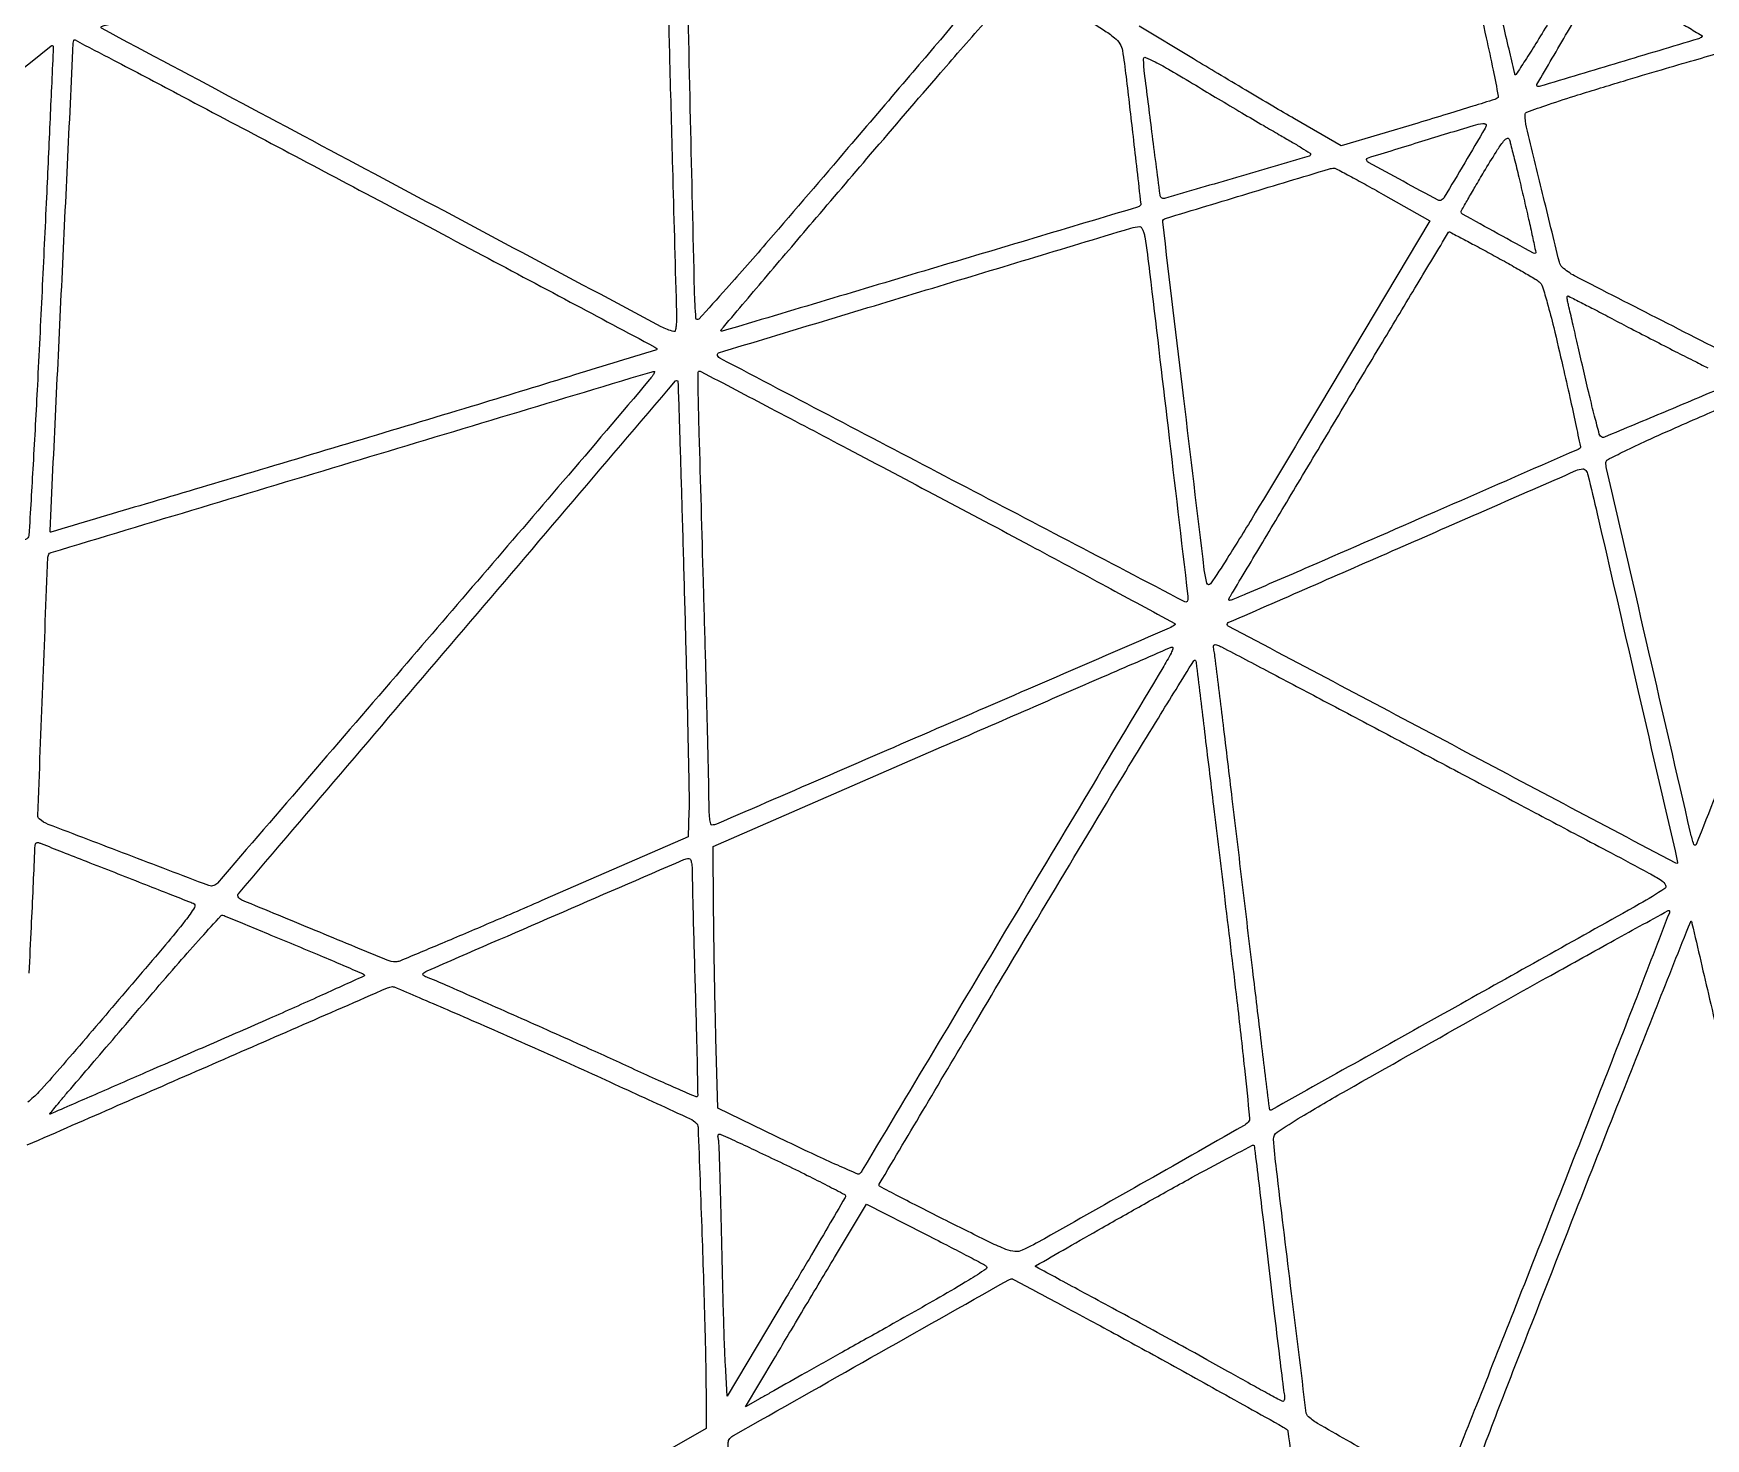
# Model space of a CAD drawing. Extents: x 0 to 7087, y 0 to 4724.
# Drawn here: x 2847 to 3448, y 2862 to 3366 of the extents above; entities that cross this region are included whole.
import ezdxf

# ---------------------------------------------------------------- set-up
doc = ezdxf.new("R2010")
doc.units = 0

msp = doc.modelspace()

# ---------------------------------------------------------------- linework, layer by layer
for points in [[(1293.492648, 3122.898616, -0.000001), (1813.67451, 3204.303477, -0.022438), (1818.5, 3204.838211, -0.754331), (1818.552835, 3204.690615, -0.017362), (1817.590625, 3204.050119, -0.012894), (1816.042809, 3203.149883, -0.006068), (1814, 3202.063238, -0.007019), (1809.606217, 3199.871571, -0.000019), (1750.092351, 3171.224375, -0.000118), (1682.894469, 3138.901257, -0.000074), (1604.165449, 3101.068753), (1399.830898, 3002.914831), (1224.165449, 3013.975075, -0.000031), (1154.660747, 3018.355539, -0.00004)], [(6679.454404, 791.75405, 0.000001), (6397.472142, 1046.787835, 0.000001), (6069.5, 1343.414553, -0.000021)], [(5468.71875, 1886.879035, -0.000001), (5219.850244, 2112.065315, -0.01151)], [(5252.276589, 2097.990111, 0.000002), (5820.76871, 1796.93329)], [(4651.653342, 1425.1125, -0.000001), (4539.128075, 1632.810979, -0.043589)], [(5548.424573, 2408.704966, -0.000001), (5727.394647, 2299.842302, -0.000133)], [(5306.980115, 216.220109, 0.000001), (5194.709925, 423.334713, 0.000017)], [(5733.561876, 2304.782547, -0.000001), (5555.403848, 2413.623819, -0.353388)], [(5373.759285, 2042.672399, -0.000001), (5195.709751, 2137.200618, -0.192573)], [(5555.34416, 980.541909, -0.000001), (5678.911179, 867.897119, -0.000083)], [(3615.925633, 3667.053647, -0.000002), (3641.728749, 3715.748958, -0.000001), (3683.548406, 3794.66941, -0.000001), (3731.295565, 3884.775511, -0.000001), (3778.830453, 3974.480516)], [(1840.425828, 3215.248007, -0.000001), (1750.933564, 3201.206536, -0.000135)], [(4749.665349, 793.063305, 0.000001), (4721.748575, 903.856146, 0.007095)], [(4570.12107, 1505.740836, -0.000001), (4545.158775, 1605.268138, -0.26365)], [(4912.327304, 147.416691, -0.000001), (4884.371973, 258.307726, -0.000042)], [(2219.775322, 3388.29958, -0.000113), (2302.284696, 3427.943308, 0.000049), (2384.83521, 3467.593889, 0.000082), (2454.393481, 3501.026403, 0.000001), (2517.540201, 3531.39011, 0.062771), (2517.884602, 3531.612606, 0.32324), (2518.103037, 3532.480532, 0.020229), (2516.964311, 3535.036102, 0.020995), (2515.614818, 3537.496886, 0.262598), (2514.722919, 3538, 0.111952), (2513.916109, 3537.817059, 0.000008), (2449.780288, 3507.154402, 0.000287), (2378.985646, 3473.256966, 0.000173), (2295.094239, 3432.993709, -0.000238), (2211.176898, 3392.73144, -0.000394)], [(1848.627436, 3209.469568, -0.000003), (2044.597961, 3240.082163, -0.000017), (2238.020133, 3270.288605, -0.031404)], [(5195.527972, 2138.637991, -0.000003), (5370.619532, 2273.225485, -0.00001), (5544.780584, 2407.090447, -0.077987)], [(3778.724967, 3999.549892, 0.000039), (3713.641076, 3876.75, -0.000034), (3648.504441, 3753.847778, -0.000056), (3593.512849, 3650.132812, -0.000002), (3543.723597, 3556.255828, -0.018461)], [(5982.658973, 2709.702957, -0.000002), (6088.233851, 2670.531374, -0.000202)], [(6450.22633, 2376, -0.000003), (6305.76258, 2478.782248, -0.000005), (6175.84193, 2571.220518, -0.000003), (6066.608729, 2648.942153, -0.000054)], [(5413.830573, 1926.909787, 0.000017), (6158.626144, 1253.456846)], [(1825.138253, 2968.862981, -0.000003), (1836.244022, 3088.55881, -0.000004), (1847.339812, 3208.131344, -0.145737)], [(2087.308865, 3324.525265, -0.000002), (2150.352133, 3354.892074, -0.000188)], [(2510.846271, 3352.20417, -0.000001), (2507.660792, 3319.483316, -0.120384)], [(1855.853411, 3386.98061, -0.000004), (1741.150748, 3416.605863, -0.00028)], [(6395.801089, 1900.967422, 0.000006), (6162.72301, 2042.995235, -0.000108)], [(4545.463117, 1605.546108, -0.000002), (4590.813587, 1522.171778, -0.000208)], [(2264.237841, 3266.043679, -0.002997), (2284.980364, 3260.242181, -0.001374), (2311.96433, 3252.440073, -0.00139), (2366.059384, 3236.474627, -0.000914), (2428.229116, 3217.814238, -0.000057), (2493.279601, 3198.151447, -0.111456), (2495.150415, 3197.091079, -0.236242), (2495.583911, 3195.970696, -0.000051), (2489.949097, 3136.772881, -0.000064), (2484.316335, 3077.740881, -0.174267), (2483.641057, 3076.307724, -0.124472), (2481.293252, 3074.90762, -0.000009), (2265.828676, 3010.60097, -0.000017), (2051.378754, 2946.609263, -0.067821)], [(2529.310235, 3542.501859, 0.000002), (2526.118043, 3509.785496, 0.000162)], [(2507.482905, 3319.252036, -0.000002), (2469.580885, 3313.292048, -0.000177)], [(2073.118164, 3328.258049, -0.000011), (1969.384415, 3356.092479, -0.000007), (1865.341002, 3384.014143, -0.097573)], [(2629.443404, 3487.452118, 0.000003), (2660.95204, 3470.765601, 0.000119)], [(2266.909638, 3274.393112, -0.000009), (2383.610626, 3292.9641, -0.000069)], [(2076.389284, 2946.722542, 0.000004), (2133.501239, 2963.869552, 0.000022), (2197.976335, 2983.230838, 0.000014), (2273.5, 3005.915795, -0.000014), (2348.687081, 3028.499594, -0.000023), (2412.057188, 3047.528764), (2469.583157, 3064.800038, -0.016657), (2469.95, 3064.896982, -0.448186), (2470.020224, 3064.847098, -0.174619), (2469.98875, 3064.715804, -0.046581), (2469.785674, 3064.461641, -0.016322), (2469.45, 3064.135541, -0.015807), (2468.65679, 3063.458323, -0.000007), (2441.562728, 3041.769224, -0.000106), (2411.440583, 3017.667326, -0.000065), (2375.848647, 2989.208808), (2283.197295, 2915.146535)], [(2862.62956, 3379.23839, -0.000009), (2865.210905, 3436.952297, -0.000538)], [(2886.464388, 3397.671027, -0.000008), (2863.134319, 3379.096724, -0.169695)], [(3351.598323, 3420.795231, 0.000002), (3356.530506, 3417.677649, 0.004481)], [(2813.171221, 3390.181942, -0.00002), (2844.595056, 3373.481045, -0.059601)], [(3356.743493, 3417.48272, -0.000017), (3359.297873, 3406.677952, -0.000549)], [(2814.731505, 3367.030361, -0.00009), (2737.5, 3354.998771, 0.000032)], [(3497.425405, 2857.64413, -0.000054), (3563.298817, 2902.870819, -0.000044), (3629.379131, 2948.220588, -0.128262), (3631.329455, 2948.924217, -0.334651), (3631.60406, 2948.754051, -0.070995), (3631.73985, 2948.169926, -0.048314), (3631.731233, 2947.299141, -0.026849), (3631.561778, 2946.25, 0.003339), (3631.09919, 2944.048844, 0.000006), (3623.706828, 2907.665748, 0.000046), (3615.40414, 2866.780585, 0.000028), (3605.660047, 2818.761058, -0.000337)], [(3365.41454, 3380.561697, -0.00215), (3369.016196, 3364.774199, -0.005269), (3371.492751, 3353.123861, -0.001511), (3373.342336, 3343.803269, -0.312104), (3372.987848, 3342.99249, -0.062805), (3372.146619, 3342.608588, -0.000391), (3364.177601, 3340.126863, -0.001593), (3355.058348, 3337.326567, -0.001014), (3344.429017, 3334.123116), (3316.891011, 3325.884647), (3300.195506, 3335.610824, -0.001356), (3292.402696, 3340.178982, -0.000697), (3282.662544, 3345.942551, -0.000693), (3272.653226, 3351.903012, -0.001046), (3263.95358, 3357.124627), (3244.407159, 3368.912254)], [(3391.299288, 3370.009549, -0.003092), (3386.806611, 3362.624569, -0.005396), (3382.979407, 3356.56748, -0.001575), (3379.672392, 3351.491771, -0.635487), (3379.347275, 3351.538257, -0.016946), (3379.142373, 3352.300284, -0.000073), (3377.213397, 3360.589363, -0.000359), (3375.030671, 3370.005676, -0.000226), (3372.495702, 3381, 0.000467)], [(3464.187088, 3246.798069, -0.000545), (3432.074511, 3263.155896, -0.000864), (3400.747698, 3279.224797, -0.070657), (3396.308409, 3282.372352, -0.144171), (3395.28469, 3284.133287, -0.000474), (3389.251187, 3308.865785, -0.001052), (3383.532718, 3332.621435, -0.058598), (3383, 3337.151394, -0.31702), (3383.642013, 3338.062204, -0.003357), (3391.327291, 3340.747047, -0.007041), (3401.92953, 3344.205286, -0.002085), (3418.25, 3349.201042, -0.001411), (3431.91957, 3353.281038, -0.002161), (3443.794167, 3356.733087, -0.000733), (3454.069543, 3359.655851, -0.059407)], [(3507.271086, 3301.135243, -0.000042), (3518.813361, 3269.412432, -0.094656)], [(5813.660013, 645.08811, -0.000003), (5750.388437, 726.885564, -0.000003), (5688.581924, 806.791184, -0.000003), (5635.4871, 875.435925, -0.000016)], [(2845.941524, 3028.741549, 0.00024), (2846.730477, 3045.339606, 0.00037), (2847.395323, 3059.695856, 0.000113), (2847.960433, 3072.159055, 0.011272), (2848, 3073.914004, -0.042109), (2848.07892, 3074.849437, -0.109648), (2848.332281, 3075.47153, -0.180217), (2848.735447, 3075.752714, -0.158324), (2849.25, 3075.720955, 0.000318), (2850.212171, 3075.342163, 0.000003), (2857.770312, 3072.372234, 0.000009), (2866.444207, 3068.964116, 0.000006), (2876.5, 3065.013385, 0.000029), (2886.626398, 3061.035736, 0.000043), (2895.525808, 3057.541526, 0.00002), (2903.115009, 3054.562842, 0.00081), (2904.758068, 3053.921102, -0.47028), (2905.262985, 3052.401941, -0.025216), (2901.954816, 3047.655781, -0.011171), (2894.874868, 3038.927177, -0.000907), (2875.758068, 3016.488961, -0.00092), (2856.889097, 2994.504841, -0.010816), (2849.346058, 2986.12282, -0.030328), (2845.404949, 2982.408634, -0.600224)], [(3454.591502, 3239.422003, -0.001026), (3433.24199, 3230.409655, -0.000644), (3411.458928, 3221.299897, -0.311859), (3410.051094, 3221.599657, -0.125647), (3409.607259, 3222.399834, -0.001223), (3407.934133, 3228.844899, -0.003949), (3406.078179, 3236.310909, -0.002537), (3404.037466, 3245, 0.000113), (3402.019316, 3253.784111, 0.000163), (3400.230236, 3261.551562, 0.000083), (3398.709283, 3268.14009, 0.002664), (3398.328308, 3269.75, -0.01919), (3398.154012, 3270.612838, -0.033474), (3398.085529, 3271.339063, -0.039154), (3398.11241, 3271.863948, -0.376791), (3398.267319, 3272, -0.118385), (3398.630093, 3271.912885, -0.000329), (3403.125432, 3269.618057, -0.001954), (3408.196912, 3266.999846, -0.001216), (3414.125727, 3263.891258, 0.001459), (3421.014942, 3260.283391, 0.000935), (3429.035182, 3256.132023, 0.000939), (3436.906195, 3252.095231, 0.001758), (3443.291914, 3248.863585, -0.005808), (3448.544286, 3246.151826, -0.009743)], [(2835.394507, 2809.657152, -0.00028), (2839.137923, 2884.242321, -0.000022), (2843.240981, 2965.019243, -0.1917)], [(2845.229358, 2967.095573, -0.000029), (2909.904455, 2995.317305, -0.000029), (2974.582922, 3023.531706, -0.087963), (2976.324576, 3023.950189, -0.115823), (2976.955666, 3023.841674, -0.000255), (2985.917839, 3020.03762, -0.001698), (2996.00507, 3015.709457, -0.001052), (3007.824576, 3010.560859, -0.002107), (3033.760216, 2999.067719, -0.002207), (3059.200241, 2987.530559, -0.000461), (3083.200074, 2976.491747, -0.086246), (3085.430644, 2974.952307, -0.191934), (3086.073681, 2973.494337, -0.000172), (3087.447667, 2935.115353, -0.001988), (3088.543731, 2900.293573, -0.005555), (3088.943933, 2875.865032), (3089, 2865.230063), (3075.75, 2857.725303, -0.000606), (3035.596273, 2835.046544, -0.000208)], [(5898.278733, 524.423056, 0.000003), (5963.140092, 440.80778, 0.322312)], [(2977.41902, 2802.312885, -0.000016), (2912.943389, 2766.073421, -0.02066)], [(5096.908298, 406.303109, 0.000003), (5161.52129, 320.305004, 0.028981)], [(3097.227369, 2838.987924, -0.000485), (3096.907775, 2860.266364, -0.192704), (3097.437709, 2861.646182, -0.077206), (3099.036921, 2862.911236, -0.000051), (3148.148236, 2890.708633, -0.000031), (3197.593932, 2918.684577, -0.129421), (3198.792111, 2919, -0.122786), (3199.065279, 2918.93189, -0.000059), (3207.174144, 2914.619042, -0.00083), (3216.18798, 2909.8043, -0.000505), (3226.82477, 2904.086101, -0.002203), (3246.573297, 2893.331287, -0.001198), (3270.738845, 2879.957082, -0.00015), (3296.1664, 2865.794711, -0.069341), (3297.688062, 2864.645271, -0.166892), (3297.830276, 2864.354337, -0.00003), (3299.956845, 2847.27374, -0.000682)], [(4698.455618, 1753.028374, -0.000015), (4892.507706, 1578.986015, -0.000527)], [(5070.072008, 653.24502, 0.000011), (4922.729878, 925, -0.000032)], [(4844.532109, 237.473022, 0.000003), (4902.674445, 147.027982, 0.010109)]]:
    msp.add_lwpolyline(points, format="xyb")
for points in [[(3177.383965, 3401.824894, -0.003396), (3184.118337, 3397.4293, -0.00558), (3189.748885, 3393.608312, -0.001289), (3194.593758, 3390.222365, -0.331237), (3194.747348, 3389.756594, -0.09598), (3194.44024, 3389.21086, -0.000032), (3178.563283, 3370.513784, -0.000543), (3160.91413, 3349.778066, -0.00033), (3140, 3325.293088, -0.00076), (3111.332111, 3291.87827, -0.004565), (3096.233434, 3274.654149, -0.003065), (3086.320182, 3263.687602, -0.65575), (3085.305375, 3264.036494, -0.013811), (3084.797591, 3273.941707, -0.000184), (3083.371338, 3335.323761, -0.000015), (3081.876352, 3400.782871, -0.204846), (3082.161984, 3401.495317, -0.158751), (3083.370546, 3402.110022, -0.000108), (3120.153125, 3407.873743, -0.000155), (3156.65615, 3413.573989, -0.106006), (3158.636618, 3413.461724, -0.07126), (3159.450062, 3413.108053, -0.000777), (3164.612506, 3409.914731, -0.002421), (3170.55213, 3406.187931, -0.001572)], [(3075, 3393.318009, 0.006295), (3075.08914, 3386.238602, 0.000182), (3075.857225, 3356.177623, 0.000327), (3076.874029, 3317.908919, 0.000152), (3078.241819, 3268.224048, -0.006838), (3078.302269, 3263.952532, -0.024224), (3078.17088, 3261.215214, -0.035672), (3077.886767, 3259.537099, -0.414447), (3077.37152, 3259.224048, -0.062588), (3072.813879, 3260.964788, -0.000059), (2973.032244, 3314.183211, -0.00002), (2871.892979, 3368.146145, -0.658631), (2871.949564, 3368.816521, -0.041756), (2875.841361, 3369.761843, -0.000036), (2971.214873, 3384.639845, -0.000048), (3065.998889, 3399.409632, -0.031442), (3071.25, 3399.892113), (3075, 3400)], [(3428.619653, 3375.853885, -0.00346), (3435.643032, 3371.921985, -0.00586), (3441.461988, 3368.520377, -0.001435), (3446.42354, 3365.52201, -0.48606), (3446.469819, 3365.136485, -0.123983), (3445.184965, 3364.368589, -0.00016), (3416.745518, 3355.830299, -0.000087), (3387.980888, 3347.20986, -0.275788), (3387.279906, 3347.386761, -0.340873), (3387.207982, 3347.944025, -0.000128), (3398.226781, 3366.795824, -0.000149), (3409.228117, 3385.593845, -0.248916), (3409.849101, 3385.977216, -0.140722), (3410.113788, 3385.919572, -0.000141), (3415.506955, 3383.012886, -0.00137), (3421.531746, 3379.742261, -0.000839)], [(3221.26869, 3374.132783, -0.002625), (3231.599338, 3367.603416, -0.028857), (3235.569063, 3364.729693, -0.078275), (3237.498965, 3362.574362, -0.105237), (3238.430099, 3360.132783, -0.009135), (3239.711422, 3350.795049, -0.001005), (3242.214611, 3329.329344, -0.000067), (3244.996931, 3305.017265, -0.228668), (3244.807322, 3304.473989, -0.12435), (3243.854932, 3303.905726, -0.000013), (3169.424009, 3281.653145, -0.000007), (3094.747518, 3259.330385, -0.269896), (3094.220905, 3259.457456, -0.396499), (3094.208954, 3259.687857, -0.000021), (3109.904504, 3278.202158, -0.000725), (3127.293793, 3298.652406, -0.000435), (3148.003799, 3322.89371, -0.001015), (3173.109851, 3352.108613, -0.003476), (3189.601294, 3370.953867, -0.00081), (3202.199202, 3385.103249, -0.359808), (3203.369678, 3385.281282, -0.004223), (3204.326258, 3384.697069, -0.000084), (3209.165367, 3381.684131, -0.0002), (3214.814916, 3378.162138, -0.000134)], [(2850.539846, 3273.736134, -0.000952), (2848.874588, 3240.022556, -0.001562), (2847.321504, 3211.492103, -0.000142), (2845.844513, 3185.963321, -0.190712), (2845.436134, 3185.084436, -0.115487), (2844.562448, 3184.573741, -0.000118), (2822.99528, 3177.93114, -0.001148), (2798.850146, 3170.561401, -0.000704), (2770.356309, 3161.979533), (2696.212619, 3139.76246), (2654.606309, 3153.63123, -0.001536), (2638.652601, 3159.00366, -0.00254), (2625.219215, 3163.649659, -0.000275), (2613.283437, 3167.85311, -0.314779), (2612.99102, 3168.261227, -0.230734), (2613.439875, 3169.210379, -0.000006), (2733.600924, 3265.492531, -0.000004), (2853.859211, 3361.848598, -0.420258), (2854.499067, 3361.771311, -0.176757), (2854.578244, 3361.519813, -0.00001), (2853.421993, 3335.799062, -0.000391), (2852.122883, 3307.4078, -0.000236)], [(2966.557245, 3308.93853, -0.000238), (3006.464517, 3287.774124, -0.000393), (3040.185638, 3269.835915, -0.000022), (3070.565717, 3253.642684, -0.072095), (3071.244926, 3253.143604, -0.567449), (3071.141533, 3252.719498, -0.000074), (3039.702805, 3243.020493, -0.001266), (3004.630452, 3232.30329, -0.000754), (2962.821425, 3219.711908, -0.000227), (2920.950201, 3207.191293, -0.000378), (2885.677254, 3196.690207, -0.000006), (2853.677359, 3187.190285, -0.339063), (2853.503316, 3187.256834, -0.150998), (2853.411286, 3187.614201, -0.000001), (2857.598906, 3275.364058, -0.000003), (2861.774713, 3362.849416, -0.059679), (2861.926448, 3363.75, -0.472602), (2862.386571, 3363.945451, -0.000313), (2876.198173, 3356.721187, -0.001081), (2899.125752, 3344.647181, -0.000068)], [(3294.732926, 3329.935311, -0.003109), (3299.039921, 3327.432145, -0.005031), (3302.668459, 3325.243498, -0.001179), (3305.80524, 3323.297929, -0.254742), (3305.973613, 3323, -0.336932), (3305.411641, 3322.236402, -0.000233), (3279.423493, 3314.596839, -0.000256), (3253.47847, 3306.997505, -0.27402), (3252.39089, 3307.275776, -0.16593), (3251.931807, 3308.210509, -0.000176), (3249.016119, 3330.987507, -0.00085), (3246.350281, 3352.157427, -0.028739), (3246.014895, 3357.223663, -0.538669), (3246.692801, 3357.678771, -0.018767), (3250.129343, 3356.083944, -0.014324), (3255.577277, 3353.102938, -0.00315), (3264.75, 3347.658975, 0.001101), (3272.751866, 3342.865462, 0.000912), (3281.291859, 3337.796203, 0.000921), (3289.136918, 3333.178267, 0.002483)], [(3369, 3333.454948, -0.134358), (3368.66056, 3332.214562, -0.000548), (3361.307936, 3319.817586, -0.000604), (3353.956667, 3307.487736, -0.120169), (3352.957487, 3306.473725, -0.26747), (3351.746296, 3306.436324, -0.00105), (3339.213272, 3313.18478, -0.001081), (3326.724034, 3319.978479, -0.254418), (3326.040023, 3321.040549, -0.349567), (3326.384155, 3321.545002, -0.000177), (3345.957196, 3327.582313, -0.000795), (3364.467773, 3333.252514, -0.051983), (3367.75, 3333.889826, -0.041531), (3368.228683, 3333.892171, -0.06426), (3368.632812, 3333.807527, -0.088196), (3368.905423, 3333.654774, -0.2247)], [(3382.511674, 3307.091282, -0.001455), (3384.2201, 3299.631169, -0.002391), (3385.61701, 3293.308229, -0.000271), (3386.830833, 3287.671684, -0.254756), (3386.757949, 3287.425046, -0.333233), (3386.031894, 3287.321809, -0.000473), (3373.228901, 3294.366479, -0.000527), (3360.479725, 3301.414788, -0.264821), (3360.019586, 3302.170437, -0.136771), (3360.140065, 3302.657168, -0.000831), (3362.416398, 3306.668438, -0.003346), (3365.062121, 3311.2412, -0.002116), (3368.206451, 3316.541316, -0.003694), (3372.559046, 3323.68755, -0.024036), (3374.944302, 3327.155307, -0.068895), (3376.387838, 3328.590909, -0.487076), (3377.210177, 3328.370879, -0.038449), (3377.672967, 3327.001851, -0.001239), (3379.096368, 3321.34826, -0.002381), (3380.728019, 3314.663438, -0.001651)], [(3332.017287, 3308.490225), (3348.834568, 3298.980449), (3309.167284, 3232.560076, -0.000634), (3286.117227, 3194.075128, -0.006013), (3276.030469, 3177.730922, -0.007877), (3270.043964, 3168.607744, -0.639931), (3268.763814, 3168.819852, -0.037206), (3267.812583, 3173.669305, -0.000119), (3260.447096, 3235.230839, -0.000022), (3252.873497, 3298.683429, -0.240022), (3253.163529, 3299.472145, -0.113992), (3253.886052, 3299.886107, -0.000042), (3283.483028, 3308.821336, -0.000084), (3312.701981, 3317.634434, -0.055206), (3314.350003, 3317.938543, -0.140799), (3314.970071, 3317.807946, -0.000937), (3319.890394, 3315.18845, -0.003605), (3325.509516, 3312.131086, -0.002284)], [(3246.417751, 3293.25, -0.009684), (3248.179232, 3280.530357, -0.000263), (3254.783239, 3224.689295, -0.000031), (3261.904626, 3164.168226, -0.090771), (3261.802478, 3162.573838, -0.485665), (3260.830071, 3162.137787, -0.000041), (3177.323402, 3205.906248, -0.000045), (3093.908242, 3249.645046, -0.269124), (3093.020108, 3251.055438, -0.340602), (3093.39883, 3251.585515, -0.000013), (3167.997308, 3274.159367, -0.000054), (3241.457538, 3296.377895, -0.060269), (3244.662102, 3296.938567, -0.248128), (3245.149702, 3296.712804, -0.051672), (3245.657191, 3295.880392, -0.043068), (3246.105752, 3294.681993, -0.028782)], [(3371.127221, 3286.865277, -0.002782), (3377.005321, 3283.631617, -0.003787), (3382.268272, 3280.645642, -0.002521), (3386.650215, 3278.08591, -0.042627), (3388.012893, 3277.115277, -0.13973), (3389.197697, 3275.341902, -0.009542), (3390.958501, 3269.489476, -0.009328), (3393.235897, 3260.735457, -0.002469), (3396.543077, 3246.669109, -0.001771), (3399.050885, 3235.58157, -0.002901), (3401.087329, 3226.170184, -0.0004), (3402.837368, 3217.81595, -0.252971), (3402.704799, 3217.371466, -0.093645), (3402.032368, 3216.912759, -0.00001), (3350.45821, 3194.381146, -0.000292), (3305.327882, 3174.697181, -0.001913), (3282.631008, 3164.916698, -0.002349), (3278.100226, 3163.00993, -0.067765), (3276.882604, 3162.688195, -0.559085), (3276.600907, 3163.040695, -0.054716), (3277.189107, 3164.243922, 0.006168), (3278.285465, 3166.025416, 0.000029), (3289.467779, 3184.710715, 0.000135), (3302.174136, 3205.958463, 0.000086), (3316.984837, 3230.75, -0.000424), (3331.725323, 3255.386069, -0.000705), (3344.198687, 3276.126563, -0.000023), (3355.503151, 3294.861571, -0.26277), (3355.748367, 3295, -0.121999), (3356.045275, 3294.92646, -0.000236), (3360.428798, 3292.610425, -0.001673), (3365.354262, 3289.983945, -0.001034)], [(3068.639442, 3241.983348, -0.002344), (3037.55371, 3205.389593, -0.000429), (2979.694957, 3138.039376, -0.000015), (2913.537575, 3061.167287, -0.124064), (2912.264391, 3060.271215, -0.184322), (2910.384252, 3060.267728, -0.000347), (2881.20667, 3071.363401, -0.000673), (2852.802522, 3082.231332, -0.086021), (2849.567494, 3084.163467, -0.228656), (2849.026711, 3085.403646, -0.000102), (2850.820004, 3131.846043, -0.000111), (2852.630803, 3178.229345, -0.204895), (2853.271304, 3179.577807, -0.108138), (2853.803463, 3179.873887, -0.000002), (2961.527899, 3212.288118, -0.000004), (3068.799708, 3244.564826, -0.041251), (3070.338894, 3244.892583, -0.557735), (3070.479722, 3244.718654, -0.047984), (3070.185723, 3244.082305, -0.029048), (3069.55559, 3243.134571, -0.013666)], [(3081.034075, 3168.750536, -0.000699), (3081.795742, 3140.273356, -0.000973), (3082.392229, 3114.783914, -0.000588), (3082.827589, 3093.313553, -0.012625), (3082.788576, 3086.971798), (3082.5, 3077.784862), (3031, 3055.314872, -0.001361), (3011.113905, 3046.702708, -0.002162), (2994.040625, 3039.451121, -0.000459), (2979.006741, 3033.158541, -0.101636), (2977.5, 3032.864217, -0.095314), (2974.428008, 3033.486045, -0.000612), (2948.607857, 3044.129632, -0.000369), (2922.300092, 3055.03466, -0.169855), (2920.923269, 3056.267288, -0.311972), (2921.021257, 3057.237026, -0.000011), (2999.474203, 3149.340373, -0.00001), (3077.955078, 3241.468403, -0.407077), (3078.745498, 3241.541338, -0.217887), (3078.850225, 3241.330257, -0.000014), (3079.519036, 3220.076952, -0.000514), (3080.233029, 3196.599465, -0.000309)], [(3172.591422, 3199.782266, -0.000855), (3205.276404, 3182.399082, -0.001434), (3232.671078, 3167.668195, -0.00009), (3257.189402, 3154.387504, -0.530444), (3257.232266, 3153.955011, -0.07147), (3255.215925, 3152.714681, -0.000026), (3174.118462, 3117.589683, -0.000018), (3092.70905, 3082.338094, -0.102508), (3091.077264, 3082, -0.356773), (3090.597442, 3082.392311, -0.02072), (3090.276481, 3084.399273, -0.020793), (3090.05863, 3087.276639, -0.008191), (3089.988664, 3091.25, 0.005751), (3089.908173, 3097.573671, 0.000295), (3089.399818, 3118.051563, 0.00047), (3088.758273, 3142.394931, 0.000341), (3088, 3169.5, -0.00009), (3086.483533, 3222.753935, -0.002467), (3086.155636, 3236.791801, -0.002684), (3086.055783, 3244.442359, -0.416465), (3086.609156, 3245, -0.121614), (3087.078633, 3244.884096, -0.000018), (3112.117724, 3231.717291, -0.000457), (3139.812985, 3217.120114, -0.000276)], [(3483.687493, 3228.787829, -0.005075), (3490.280589, 3225.52575, -0.008079), (3495.844521, 3222.588224, -0.002943), (3500.527519, 3219.982209, -0.256443), (3500.937493, 3219.321019, -0.108089), (3500.383377, 3215.938464, -0.000113), (3472.506673, 3145.72492, -0.000072), (3444.392062, 3074.98841, -0.693978), (3443.602397, 3075.004999, -0.027474), (3442.392038, 3079.190312, -0.000059), (3427.428498, 3144.132514, -0.000029), (3412.243924, 3210.087011, -0.056617), (3412, 3212.234262, -0.280436), (3412.581525, 3213.189546, -0.004227), (3418.637145, 3216.255633, -0.008426), (3426.736523, 3220.102202, -0.003131), (3438.25, 3225.247528, -0.000873), (3448.384608, 3229.679606, -0.001385), (3457.082812, 3233.436809, -0.00029), (3464.743588, 3236.715483, -0.064581), (3465.5, 3236.928765, -0.141276), (3466.234759, 3236.829082, -0.001332), (3471.255076, 3234.597958, -0.004335), (3477.027332, 3231.953922, -0.002775)], [(3405.51548, 3207.75, -0.003532), (3408.846268, 3193.787853, -0.000101), (3422.62762, 3134.100384, -0.000002), (3437.742057, 3068.57776, -0.260298), (3437.673809, 3068.342715, -0.327591), (3437.115682, 3068.260778, -0.000007), (3356.737017, 3110.865137, -0.000008), (3276.394218, 3153.453555, -0.26297), (3276.028774, 3154.02488, -0.312901), (3276.430765, 3154.677998, -0.000022), (3339.198912, 3182.146941, -0.000062), (3401.2175, 3209.275503, -0.083793), (3403.730948, 3209.903998, -0.164889), (3404.242865, 3209.773827, -0.075918), (3404.76292, 3209.310862, -0.062858), (3405.212544, 3208.60366, -0.049921)], [(3255.87521, 3143.75, -0.012628), (3252.880201, 3138.439774, -0.000022), (3199.508333, 3049.165674, -0.000006), (3145.035226, 2958.06094, -0.048149), (3144.061164, 2956.73926, -0.323521), (3143.428674, 2956.602025, -0.001224), (3136.211483, 2959.778152, -0.005418), (3127.962895, 2963.539746, -0.003301), (3118.297453, 2968.152697), (3093.216385, 2980.326873), (3092.497162, 3005.413437, -0.001574), (3092.211457, 3016.609214, -0.001022), (3091.948388, 3029.553097, -0.001027), (3091.743351, 3042.19138, -0.001953), (3091.638969, 3052.363065), (3091.5, 3074.22613), (3173.5, 3110.026535, -0.000246), (3204.996911, 3123.759345, -0.000405), (3231.643148, 3135.335989, -0.000022), (3255.670063, 3145.750257, -0.074938), (3256.285184, 3145.91347, -0.389836), (3256.487192, 3145.765045, -0.095534), (3256.488642, 3145.313644, -0.050975), (3256.278671, 3144.607802, -0.024324)], [(3333.422066, 3114.600158, 0.000048), (3357.610714, 3101.775273, 0.00005), (3381.437237, 3089.148398, 0.000048), (3402.018804, 3078.246386, 0.000224), (3413.917463, 3071.95197, -0.00154), (3427.453856, 3064.745503, -0.023727), (3431.983776, 3062.031741, -0.121214), (3433.44131, 3060.44302, -0.389523), (3433.126968, 3059.168309, -0.018848), (3424.097852, 3053.651803, -0.000198), (3359.886705, 3017.704504, -0.000016), (3291.807102, 2979.629741, -0.473275), (3291.285039, 2979.834745, -0.048113), (3291.163283, 2980.388617, -0.000014), (3288.334971, 3003.804581, -0.000258), (3285.212019, 3029.778579, -0.000157), (3281.544116, 3060.5, 0.000203), (3277.85092, 3091.408746, 0.000318), (3274.646168, 3117.994057, 0.000079), (3271.824037, 3141.249543, 0.012173), (3271.438621, 3143.884025, -0.012109), (3271.15907, 3145.793182, -0.132222), (3271.267754, 3146.554804, -0.325544), (3271.697744, 3146.81062, -0.068519), (3272.60161, 3146.599382, -0.029404), (3273.94683, 3145.990236, -0.000085), (3291.186409, 3136.923784, -0.000505), (3310.648745, 3126.659022, -0.000316)], [(3274.889529, 3057.5, -0.000775), (3279.499653, 3018.854874, -0.00293), (3282.205471, 2994.649479, -0.000813), (3284.069764, 2976.760025, -0.214176), (3283.589821, 2975.310621, -0.078302), (3281.829397, 2973.907973, -0.000111), (3244.93504, 2952.96655, -0.000458), (3210.419434, 2933.427249, -0.01711), (3202.435438, 2929.270829, -0.135799), (3199.845552, 2928.810716, -0.069616), (3196.611612, 2929.57861, -0.021514), (3190.985426, 2932.058517, -0.001434), (3175.185438, 2939.907219, -0.001838), (3165.912414, 2944.589533, -0.003021), (3158.104472, 2948.627766, -0.000411), (3151.209832, 2952.253836, -0.27832), (3151, 2952.601596, -0.134757), (3151.124062, 2953.053555, -0.000014), (3167.670312, 2980.919804, -0.000427), (3185.990131, 3011.711044, -0.000258), (3207.75, 3048.170451, -0.000714), (3234.309187, 3092.475449, -0.002615), (3251.319372, 3120.42749, -0.00076), (3264.024178, 3140.990846, -0.70576), (3264.799707, 3140.822856, -0.001947), (3265.029811, 3138.983048, -0.000006), (3267.887222, 3115.388589, -0.000034), (3271.114883, 3088.718798, -0.000022)], [(3083.997566, 3063.25, 0.006004), (3084.048018, 3058.918498, 0.000528), (3084.318853, 3047.960833, 0.000692), (3084.673796, 3034.891317, 0.000538), (3085.094728, 3020.680495, -0.001165), (3085.485172, 3006.915876, -0.001909), (3085.744171, 2995.255824, -0.000202), (3085.931377, 2984.848726, -0.203486), (3085.761486, 2984.428153, -0.307241), (3085.365986, 2984.352408, -0.000577), (3079.018463, 2987.096929, -0.003668), (3071.847783, 2990.269882, -0.002229), (3063.414325, 2994.121161, 0.002663), (3045.757437, 3002.16597, 0.001035), (3021.242171, 3013.117417, 0.000583), (2996.734981, 3023.97032, 0.011436), (2989.111312, 3027.129521, -0.024381), (2988.231177, 3027.52123, -0.046117), (2987.573641, 3027.933157, -0.071193), (2987.211199, 3028.301867, -0.370727), (2987.231017, 3028.56435, -0.094277), (2988.811024, 3029.639269, -0.000069), (3034.865941, 3049.615804, -0.000066), (3080.961247, 3069.595057, -0.098632), (3082.75, 3069.980493, -0.299406), (3083.323759, 3069.615784, -0.05994), (3083.703939, 3068.399768, -0.035412), (3083.933047, 3066.371602, -0.010514)], [(2941, 3039.059273, -0.001344), (2950.442468, 3035.113801, -0.002128), (2958.510386, 3031.676677, -0.000475), (2965.572357, 3028.624573, -0.094349), (2966.205569, 3028.194119, -0.523979), (2966.123821, 3027.744044, -0.000247), (2950.193491, 3020.52777, -0.002389), (2932.208207, 3012.494638, -0.001419), (2910.705569, 3003.086269, 0.000165), (2889.085233, 2993.690939, 0.000268), (2870.716636, 2985.689743, 0.000031), (2854.322187, 2978.53681, 0.023261), (2853.5, 2978.131525, -0.80808), (2853.395169, 2978.25202, -0.005767), (2854.79874, 2980.079911, -0.007028), (2856.77586, 2982.52271, -0.003579), (2859.325497, 2985.539687, 0.000168), (2863.338852, 2990.223491, 0.000026), (2871.247264, 2999.460297, 0.000029), (2880.569611, 3010.35099, 0.000026), (2890.325497, 3021.750687, -0.002554), (2899.666277, 3032.55424, -0.004198), (2907.69249, 3041.587849, -0.00075), (2914.819055, 3049.450772, -0.310924), (2915.5, 3049.610272, -0.004847), (2916.275131, 3049.29842, -0.000029), (2923.403125, 3046.349587, -0.000121), (2931.536677, 3042.981913, -0.000077)], [(3394.430241, 2946.932901, -0.000388), (3378.797539, 2907.211739, -0.000637), (3365.499028, 2873.623812, -0.000043), (3353.499035, 2843.435699, -0.095929), (3352.974122, 2842.616248, -0.343491), (3351.857051, 2842.449613, -0.000379), (3329.55057, 2855.056366, -0.001251), (3308.434713, 2867.081236, -0.070313), (3304.870547, 2869.850642, -0.163335), (3304.414329, 2870.804754, -0.000044), (3298.79974, 2916.550187, -0.000458), (3293.715027, 2958.325436, -0.012916), (3292.685501, 2969.202165, -0.269329), (3293.908455, 2971.685308, -0.011061), (3302.638647, 2977.218124, -0.006885), (3318.817085, 2986.675225, -0.000508), (3363.5, 3011.915725, -0.000936), (3390.745034, 3027.2023, -0.001565), (3413.723758, 3039.944453, -0.0001), (3434.367112, 3051.301859, -0.464043), (3434.772366, 3051.14646, -0.178071), (3434.761751, 3050.513079, -0.000035), (3423.034218, 3020.211705, -0.000751), (3409.983467, 2986.648309, -0.000454)], [(3464.483968, 2953.738895, -0.000299), (3472.733231, 2918.077409, -0.000488), (3479.679665, 2887.831306, -0.000043), (3485.878904, 2860.70669, -0.05621), (3486, 2859.632912, -0.246082), (3485.164575, 2858.038251, -0.000216), (3448.67802, 2832.796194, -0.000311), (3412.501888, 2807.825275, -0.152039), (3409.850609, 2807, -0.136912), (3408.254873, 2807.445297, -0.000282), (3385.92658, 2820.976453, -0.000733), (3364.579082, 2833.972522, -0.047895), (3361.126695, 2836.564706, -0.3051), (3360.69539, 2838.336506, -0.00139), (3367.717333, 2857.205954, -0.003324), (3378.630882, 2885.707931, -0.000493), (3401.084863, 2943.034515, -0.000478), (3416.954241, 2983.319515, -0.000805), (3430.356232, 3017.086474, -0.000042), (3442.441011, 3047.384845, -0.705192), (3442.692136, 3047.375495, -0.019126), (3442.889029, 3046.655482, -0.000007), (3449.207254, 3019.508602, -0.000115), (3456.214542, 2989.367939, -0.00007)], [(3116.75, 2960.343953, -0.002827), (3125.280538, 2956.183667, -0.004611), (3132.464063, 2952.547058, -0.000947), (3138.712206, 2949.296232, -0.279224), (3139, 2948.821065, -0.132756), (3138.832999, 2948.203171, -0.000191), (3132.757812, 2937.794387, -0.001559), (3125.897006, 2926.133516, -0.000959), (3117.75, 2912.444777), (3096.5, 2876.895505), (3095.873204, 2888.197753, -0.005477), (3095.588312, 2894.603142, -0.001064), (3095.225472, 2906.167465, -0.001131), (3094.861586, 2919.654275, -0.001046), (3094.548339, 2933.5, 0.001254), (3094.245181, 2946.657875, 0.001937), (3093.910649, 2958.026562, 0.000593), (3093.5705, 2967.888454, 0.059741), (3093.357747, 2969.25, -0.042141), (3093.228446, 2969.921915, -0.071976), (3093.250011, 2970.491787, -0.108171), (3093.410376, 2970.874247, -0.237813), (3093.682612, 2971.019912, -0.114504), (3094.29603, 2970.893228, -0.000447), (3100.79583, 2967.892063, -0.00225), (3108.161604, 2964.442736, -0.00141)], [(3290.963526, 2923, 0.000352), (3292.919746, 2906.513387, 0.000534), (3294.64665, 2892.176562, 0.000194), (3296.15297, 2879.822504, 0.013389), (3296.463007, 2877.75, -0.027728), (3296.589933, 2876.695858, -0.046965), (3296.563753, 2875.807813, -0.063893), (3296.406055, 2875.192643, -0.307211), (3296.12211, 2875, -0.123817), (3295.516217, 2875.152376, -0.0007), (3290.280137, 2877.973288, -0.002933), (3284.317303, 2881.241859, -0.001854), (3277.39711, 2885.121832, 0.002237), (3268.713719, 2889.981647, 0.000969), (3257.119776, 2896.373132, 0.000959), (3244.763815, 2903.122692, 0.001274), (3233.5, 2909.210492, -0.000371), (3223.510084, 2914.586491, -0.000607), (3215.049831, 2919.160669, -0.000053), (3207.470845, 2923.271304, -0.069944), (3207.201551, 2923.470442, -0.496557), (3207.227698, 2923.674605, -0.000082), (3218.534691, 2930.170741, -0.001398), (3231.153594, 2937.370985, -0.000835), (3246.201551, 2945.86835, -0.002243), (3261.904765, 2954.608675, -0.004405), (3274.489872, 2961.395914, -0.000903), (3285.167507, 2967.008955, -0.505635), (3285.725518, 2966.736567, -0.015252), (3285.873901, 2965.754052, -0.000049), (3287.357209, 2953.378867, -0.000276), (3289.025738, 2939.381435, -0.000173)], [(3189.41944, 2923.654959, -0.517339), (3189.388154, 2922.49599, -0.009154), (3183.231057, 2918.543792, -0.008738), (3172.920864, 2912.43522, -0.001349), (3152.230593, 2900.734032, 0.000097), (3137.01623, 2892.179925, 0.000134), (3123.352031, 2884.489086, 0.000084), (3111.86182, 2878.015282, 0.001628), (3108.308235, 2875.997064), (3103.116471, 2873.026063), (3113.353242, 2890.263032, -0.00025), (3118.096516, 2898.240799, -0.000135), (3123.947867, 2908.06503, -0.000134), (3129.915111, 2918.071585, -0.000211), (3135.045007, 2926.660475), (3146.5, 2945.820951), (3167.188847, 2935.315434, -0.001332), (3175.228384, 2931.206088, -0.001972), (3182.253233, 2927.556643, -0.000875), (3188.232318, 2924.407115, -0.039111)]]:
    msp.add_lwpolyline(points, format="xyb", close=True)

doc.saveas('drawing.dxf')
